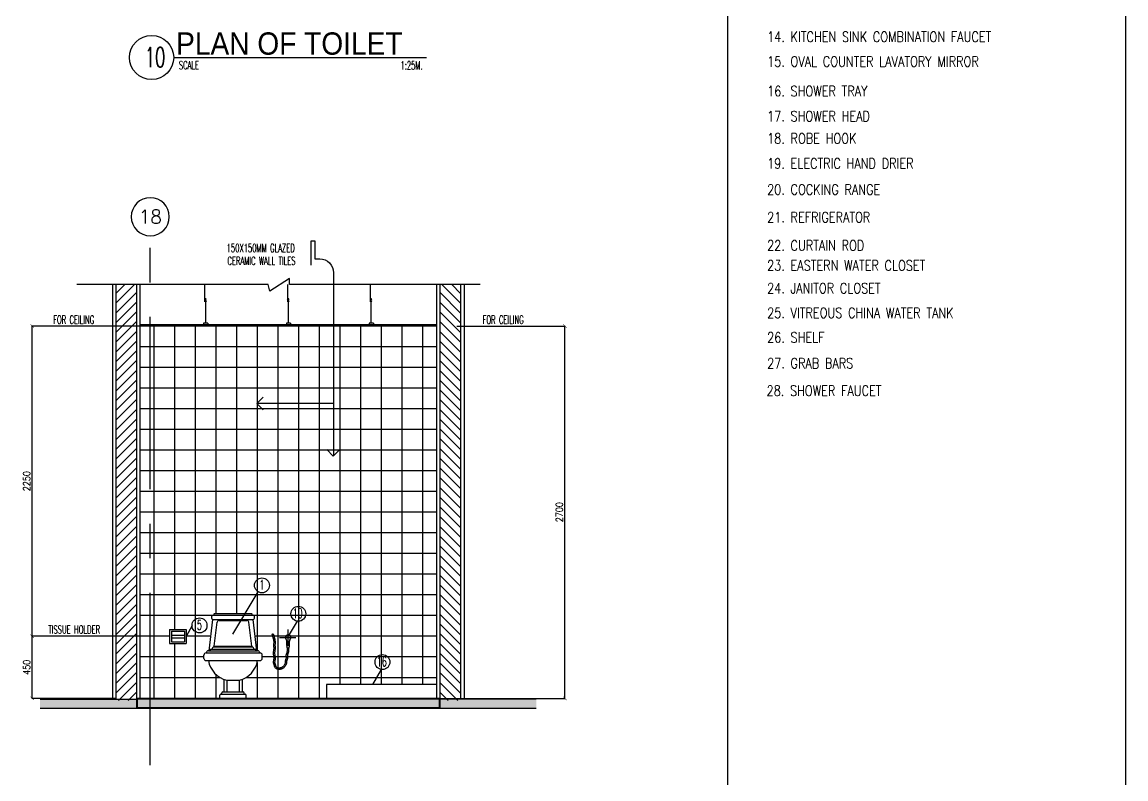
# Model space of a CAD drawing. Extents: x -202971 to -174093, y 166361 to 186286.
# Drawn here: x -182650 to -174646, y 174873 to 180361 of the extents above; entities that cross this region are included whole.
import ezdxf
from ezdxf.enums import TextEntityAlignment as Align

# ---------------------------------------------------------------- set-up
doc = ezdxf.new("R2010")
doc.units = 0
doc.header["$LTSCALE"] = 500
doc.header["$MEASUREMENT"] = 0
for name, pattern in [('CENTER2', [1.125, 0.75, -0.125, 0.125, -0.125]), ('CENTERX2', [4, 2.5, -0.5, 0.5, -0.5]), ('HIDDEN', [0.375, 0.25, -0.125]), ('HIDDEN2', [0.1875, 0.125, -0.0625])]:
    doc.linetypes.add(name, pattern=pattern)
doc.layers.get('0').update_dxf_attribs({"linetype": 'CONTINUOUS'})
doc.layers.get('DEFPOINTS').update_dxf_attribs({"linetype": 'CONTINUOUS'})
for name, color, linetype in [('A-SFIX', 2, 'CONTINUOUS'), ('AX-CR', 2, 'CONTINUOUS'), ('AX-TXT', 2, 'CONTINUOUS'), ('AXES', 11, 'CENTERX2'), ('AXIS', 11, 'CENTER2'), ('DIM1', 2, 'CONTINUOUS'), ('Dimout', 4, 'CONTINUOUS'), ('DW', 7, 'CONTINUOUS'), ('ELE', 3, 'CONTINUOUS'), ('ELV', 7, 'CONTINUOUS'), ('FIX', 2, 'CONTINUOUS'), ('HatchA', 11, 'CONTINUOUS'), ('Plaster', 7, 'CONTINUOUS'), ('SANI', 2, 'CONTINUOUS'), ('SETTING', 3, 'CONTINUOUS'), ('Tile', 5, 'CONTINUOUS'), ('TITLE', 1, 'CONTINUOUS'), ('TXT', 2, 'CONTINUOUS'), ('TXT1', 2, 'CONTINUOUS'), ('WALL', 6, 'CONTINUOUS'), ('WallPartition', 2, 'CONTINUOUS'), ('Windows', 9, 'CONTINUOUS')]:
    doc.layers.add(name, color=color, linetype=linetype)
doc.styles.add('DIM', font='simplex.shx', dxfattribs={"width": 0.85})
doc.styles.add('ROMANS', font='romans.shx', dxfattribs={"width": 0.6})
doc.styles.add('TTXT', font='swisse.ttf', dxfattribs={"width": 0.9})
doc.dimstyles.new('DIM1-25', dxfattribs={"dimscale": 25, "dimtxt": 2, "dimasz": 1, "dimexe": 0.03, "dimexo": 0.03, "dimgap": 0.6, "dimtad": 1, "dimdec": 0, "dimdsep": 46, "dimtxsty": 'DIM', "dimblk1": 'ARCHTICK', "dimblk2": 'ARCHTICK', "dimsah": 1, "dimcen": 0.09, "dimdle": 0.03, "dimclrd": 256, "dimclrt": 2, "dimadec": 0, "dimazin": 0, "dimtfac": 1, "dimtdec": 0, "dimtix": 1, "dimtmove": 1, "dimatfit": 3, "dimldrblk": 'ARCHTICK', "dimfxl": 0, "dimtvp": 2, "dimtolj": 1, "dimtzin": 0, "dimarcsym": 0})

# ---------------------------------------------------------------- blocks, each defined once
blk = doc.blocks.new('A$C69CD438C')
at = {"layer": 'A-SFIX'}
for p, q in [((38.4, 345.8, 658.7), (65.9, 570.8, 658.7)), ((65.9, 603.8, 658.7), (356.8, 603.8, 658.7)), ((65.9, 570.8, 658.7), (356.8, 570.8, 658.7)), ((76.8, 614.7, 658.7), (345.8, 614.7, 658.7)), ((111.9, 565, 658.7), (310.7, 565, 658.7)), ((384.2, 345.8, 658.7), (356.8, 570.8, 658.7)), ((75.6, 378.7, 658.7), (96.7, 551.5, 658.7)), ((347, 378.7, 658.7), (326, 551.5, 658.7)), ((15.4, 329.3, 658.7), (407.3, 329.3, 658.7)), ((32.9, 345.8, 658.7), (389.7, 345.8, 658.7)), ((51.2, 356.8, 658.7), (371.4, 356.8, 658.7)), ((70, 373.2, 658.7), (352.6, 373.2, 658.7)), ((75.6, 378.7, 658.7), (347, 378.7, 658.7)), ((0, 289.8, 658.7), (0, 314, 658.7)), ((15.4, 274.4, 658.7), (407.3, 274.4, 658.7)), ((422.6, 289.8, 658.7), (422.6, 314, 658.7)), ((145.5, 137.8, 658.7), (145.5, 46.1, 658.7)), ((164.7, 131.7, 658.7), (258, 131.7, 658.7)), ((167.4, 131.7, 658.7), (167.4, 46.1, 658.7)), ((255.2, 131.7, 658.7), (255.2, 46.1, 658.7)), ((277.2, 137.8, 658.7), (277.2, 46.1, 658.7)), ((115.6, 0, 658.7), (115.6, 23.1, 658.7)), ((307.1, 0), (115.6, 0)), ((122.2, 29.6, 658.7), (300.5, 29.6, 658.7)), ((130.5, 29.6, 658.7), (130.5, 39.5, 658.7)), ((137.1, 46.1, 658.7), (285.5, 46.1, 658.7)), ((292.1, 29.6, 658.7), (292.1, 39.5, 658.7)), ((307.1, 0, 658.7), (307.1, 23.1, 658.7))]:
    blk.add_line(p, q, dxfattribs=at)
for centre, radius, start, end in [((72.7, 587.3, 658.7), 17.8, 112.61986, 247.38014), ((79.6, 606.5, 658.7), 8.68, 108.43495, 198.43495), ((111.9, 549.6, 658.7), 15.4, 90, 173.04704), ((310.7, 549.6, 658.7), 15.4, 6.95296, 90), ((343, 606.5, 658.7), 8.68, 341.56505, 71.56505), ((349.9, 587.3, 658.7), 17.8, 292.61986, 67.38014), ((15.4, 314, 658.7), 15.4, 90, 180), ((35.7, 326.6, 658.7), 19.4, 98.1301, 171.8699), ((58.5, 343.3, 658.7), 15.3, 118.30463, 170.72602), ((92.8, 342.2, 658.7), 38.5, 126.28859, 157.78628), ((76.4, 372.4, 658.7), 6.42, 96.98527, 172.09737), ((346.2, 372.4, 658.7), 6.42, 7.90263, 83.01473), ((329.8, 342.2, 658.7), 38.5, 22.21372, 53.71141), ((364.2, 343.3, 658.7), 15.3, 9.27398, 61.69537), ((387, 326.6, 658.7), 19.4, 8.1301, 81.8699), ((407.3, 314, 658.7), 15.4, 0, 90), ((15.4, 289.8, 658.7), 15.4, 180, 270), ((208.2, 304.1, 658.7), 177.8, 189.59805, 255.82073), ((214.4, 304.1, 658.7), 177.8, 284.17927, 350.40195), ((407.3, 289.8, 658.7), 15.4, 270, 0), ((122.2, 23.1, 658.7), 6.59, 90, 180), ((137.1, 39.5, 658.7), 6.59, 90, 180), ((285.5, 39.5, 658.7), 6.59, 0, 90), ((300.5, 23.1, 658.7), 6.59, 0, 90)]:
    blk.add_arc(centre, radius, start, end, dxfattribs=at)
blk = doc.blocks.new('A0-BOX')
at = {"layer": 'TITLE'}
for p, q in [((101.75, 0), (101.75, 79.7)), ((113.3, 0), (113.3, 79.7))]:
    blk.add_line(p, q, dxfattribs=at)
blk = doc.blocks.new('_ARCHTICK')
at = {"color": 0, "linetype": 'ByBlock', "const_width": 0.15}
blk.add_lwpolyline([(-0.5, -0.5), (0.5, 0.5)], dxfattribs=at)
blk = doc.blocks.new('*D156')
at = {"layer": 'DEFPOINTS', "color": 0}
for p in [(-179499.3, 178157), (-178713.6, 178157), (-179646.2, 175457)]:
    blk.add_point(p, dxfattribs=at)
at = {"layer": 'Dimout', "color": 0, "lineweight": -2}
for p, q in [((-179498.6, 178157), (-178712.8, 178157)), ((-179645.5, 175457), (-178712.8, 175457))]:
    blk.add_line(p, q, dxfattribs=at)
at = {"layer": 'Dimout', "lineweight": -2}
blk.add_line((-178713.6, 175456.3), (-178713.6, 178157.8), dxfattribs=at)
at = {"layer": 'Dimout', "lineweight": -2, "xscale": 25, "yscale": 25, "zscale": 25}
for p, rotation in [((-178713.6, 178157), 90), ((-178713.6, 175457), 270)]:
    blk.add_blockref('_ARCHTICK', p, dxfattribs=dict(at, rotation=rotation))
at = {"layer": 'Dimout', "color": 2, "insert": (-178753.6, 176807), "char_height": 50, "attachment_point": 5, "rotation": 90, "style": 'DIM'}
blk.add_mtext('\\A1;2700', dxfattribs=at)
blk = doc.blocks.new('*D154')
at = {"layer": 'DEFPOINTS', "color": 0}
for p in [(-182577.5, 178157), (-181791.8, 178157), (-181644.9, 175907)]:
    blk.add_point(p, dxfattribs=at)
at = {"layer": 'Dimout', "color": 0, "lineweight": -2}
for p, q in [((-181792.6, 178157), (-182578.3, 178157)), ((-181645.7, 175907), (-182578.3, 175907))]:
    blk.add_line(p, q, dxfattribs=at)
at = {"layer": 'Dimout', "lineweight": -2}
blk.add_line((-182577.5, 175906.3), (-182577.5, 178157.8), dxfattribs=at)
at = {"layer": 'Dimout', "lineweight": -2, "xscale": 25, "yscale": 25, "zscale": 25}
for p, rotation in [((-182577.5, 178157), 90), ((-182577.5, 175907), 270)]:
    blk.add_blockref('_ARCHTICK', p, dxfattribs=dict(at, rotation=rotation))
at = {"layer": 'Dimout', "color": 2, "insert": (-182617.5, 177032), "char_height": 50, "attachment_point": 5, "rotation": 90, "style": 'DIM'}
blk.add_mtext('\\A1;2250', dxfattribs=at)
blk = doc.blocks.new('*D155')
at = {"layer": 'DEFPOINTS', "color": 0}
for p in [(-182577.5, 175907), (-181644.9, 175907), (-181969.8, 175457)]:
    blk.add_point(p, dxfattribs=at)
at = {"layer": 'Dimout', "color": 0, "lineweight": -2}
for p, q in [((-181645.7, 175907), (-182578.3, 175907)), ((-181970.5, 175457), (-182578.3, 175457))]:
    blk.add_line(p, q, dxfattribs=at)
at = {"layer": 'Dimout', "lineweight": -2}
blk.add_line((-182577.5, 175456.3), (-182577.5, 175907.8), dxfattribs=at)
at = {"layer": 'Dimout', "lineweight": -2, "xscale": 25, "yscale": 25, "zscale": 25}
for p, rotation in [((-182577.5, 175907), 90), ((-182577.5, 175457), 270)]:
    blk.add_blockref('_ARCHTICK', p, dxfattribs=dict(at, rotation=rotation))
at = {"layer": 'Dimout', "color": 2, "insert": (-182617.5, 175682), "char_height": 50, "attachment_point": 5, "rotation": 90, "style": 'DIM'}
blk.add_mtext('\\A1;450', dxfattribs=at)
blk = doc.blocks.new('A$C24F356C9')
at = {"layer": 'SANI'}
for p, q in [((0, 0.1021), (0.12, 0.1021)), ((0, 0.1021), (0, 0)), ((0.0128, 0.0893), (0.1072, 0.0893)), ((0.0128, 0.0893), (0.0128, 0.0128)), ((0.1072, 0.0893), (0.1072, 0.0128)), ((0.12, 0.1021), (0.12, 0)), ((0, 0), (0.12, 0)), ((0.0128, 0.0606), (0.1072, 0.0606)), ((0.0128, 0.0414), (0.1072, 0.0414)), ((0.0128, 0.0128), (0.1072, 0.0128))]:
    blk.add_line(p, q, dxfattribs=at)
blk = doc.blocks.new('A$C54676CD1')
at = {"layer": 'AXIS', "linetype": 'CENTER2', "ltscale": 10}
for p, q in [((0.1153, 0.1709), (0.1153, 0.29)), ((0.1716, 0.2302), (0.0525, 0.2302))]:
    blk.add_line(p, q, dxfattribs=at)
at = {"layer": 'DIM1', "linetype": 'HIDDEN'}
for points in [[(0.1196, 0.156), (0.1183, 0.1482), (0.1175, 0.142), (0.117, 0.1369), (0.1167, 0.1328), (0.1165, 0.1294), (0.1164, 0.1262), (0.1161, 0.1231), (0.1155, 0.1198), (0.1146, 0.1167), (0.1135, 0.1137), (0.1124, 0.1111), (0.1114, 0.1087), (0.1105, 0.1066), (0.1099, 0.1048), (0.1094, 0.1033), (0.1092, 0.1022), (0.1092, 0.1011), (0.1093, 0.0997), (0.1095, 0.0979), (0.1099, 0.0957), (0.1104, 0.0932), (0.1108, 0.0902), (0.111, 0.0869), (0.1109, 0.0832), (0.1103, 0.0796), (0.1094, 0.0762), (0.1084, 0.0731), (0.1073, 0.0702), (0.1063, 0.0674), (0.1053, 0.0648), (0.1046, 0.0625), (0.104, 0.0602), (0.1036, 0.058), (0.1033, 0.0555), (0.1031, 0.0527), (0.1028, 0.0497), (0.1025, 0.0464), (0.102, 0.0428), (0.1012, 0.039), (0.1, 0.0351), (0.0983, 0.0312), (0.0963, 0.0275), (0.094, 0.0241), (0.0915, 0.0208), (0.0889, 0.0178), (0.0862, 0.0149), (0.0834, 0.0123), (0.0806, 0.01), (0.0778, 0.0079), (0.0749, 0.0061), (0.0719, 0.0045), (0.0689, 0.0032), (0.0658, 0.0022), (0.0627, 0.0014), (0.0595, 0.0008), (0.0563, 0.0004), (0.0529, 0.0001), (0.0494, 0), (0.0458, 0.0001), (0.042, 0.0004), (0.0382, 0.001), (0.0344, 0.0021), (0.0306, 0.0036), (0.0269, 0.0059), (0.0237, 0.0088), (0.0212, 0.012), (0.0194, 0.0153), (0.018, 0.0186), (0.0169, 0.0217), (0.016, 0.0246), (0.0152, 0.0273), (0.0145, 0.0298), (0.0137, 0.0322), (0.0128, 0.0347), (0.0119, 0.0374), (0.011, 0.0402), (0.0102, 0.0433), (0.0095, 0.0465), (0.0091, 0.05), (0.0089, 0.0537), (0.0092, 0.0573), (0.0097, 0.0607), (0.0103, 0.064), (0.011, 0.0671), (0.0116, 0.0702), (0.012, 0.0732), (0.0124, 0.0763), (0.0125, 0.0795), (0.0124, 0.0831), (0.012, 0.087), (0.0115, 0.0913), (0.0109, 0.0959), (0.0102, 0.1007), (0.0096, 0.1057), (0.0092, 0.1108), (0.009, 0.1161), (0.009, 0.1212), (0.0094, 0.1262), (0.0099, 0.1309), (0.0105, 0.1354), (0.0111, 0.1396), (0.0117, 0.1435), (0.0122, 0.1471), (0.0125, 0.1503), (0.0126, 0.1533), (0.0126, 0.1563), (0.0125, 0.1592), (0.0123, 0.1622), (0.012, 0.1652), (0.0118, 0.1684), (0.0116, 0.1717), (0.0115, 0.1752), (0.0116, 0.1787), (0.0118, 0.1822), (0.012, 0.1855), (0.0123, 0.1887), (0.0126, 0.1917), (0.0127, 0.1946), (0.0128, 0.1973), (0.0128, 0.1998), (0.0125, 0.2023), (0.0121, 0.2051), (0.0113, 0.2089), (0.0101, 0.214), (0.0085, 0.2207), (0.0062, 0.2293), (0.0034, 0.2403), (0, 0.254)], [(0.1097, 0.1576), (0.1084, 0.1496), (0.1076, 0.1431), (0.107, 0.1378), (0.1067, 0.1334), (0.1066, 0.1299), (0.1064, 0.127), (0.1062, 0.1244), (0.1057, 0.1221), (0.1051, 0.1197), (0.1042, 0.1174), (0.1032, 0.115), (0.1022, 0.1127), (0.1012, 0.1103), (0.1004, 0.1079), (0.0997, 0.1056), (0.0993, 0.1032), (0.0992, 0.1009), (0.0993, 0.0986), (0.0997, 0.0963), (0.1001, 0.0939), (0.1005, 0.0916), (0.1009, 0.0892), (0.101, 0.0867), (0.1009, 0.0842), (0.1005, 0.0817), (0.0998, 0.0791), (0.099, 0.0764), (0.098, 0.0737), (0.0969, 0.0709), (0.0959, 0.0681), (0.095, 0.0653), (0.0942, 0.0624), (0.0937, 0.0595), (0.0933, 0.0565), (0.0931, 0.0535), (0.0929, 0.0506), (0.0926, 0.0476), (0.0922, 0.0446), (0.0915, 0.0416), (0.0906, 0.0386), (0.0893, 0.0356), (0.0877, 0.0327), (0.0858, 0.0298), (0.0837, 0.0271), (0.0815, 0.0245), (0.0792, 0.0221), (0.0768, 0.0198), (0.0745, 0.0179), (0.0722, 0.0162), (0.0699, 0.0148), (0.0676, 0.0136), (0.0653, 0.0126), (0.063, 0.0118), (0.0605, 0.0112), (0.0579, 0.0107), (0.0552, 0.0103), (0.0523, 0.0101), (0.0493, 0.01), (0.0463, 0.0101), (0.0433, 0.0103), (0.0404, 0.0108), (0.0376, 0.0116), (0.0351, 0.0126), (0.0329, 0.0139), (0.0311, 0.0156), (0.0296, 0.0176), (0.0283, 0.0198), (0.0273, 0.0222), (0.0264, 0.0248), (0.0256, 0.0274), (0.0248, 0.0301), (0.024, 0.0328), (0.0232, 0.0354), (0.0223, 0.038), (0.0214, 0.0405), (0.0206, 0.043), (0.0199, 0.0456), (0.0194, 0.0482), (0.019, 0.0508), (0.019, 0.0535), (0.0192, 0.0562), (0.0196, 0.0591), (0.0201, 0.062), (0.0208, 0.0652), (0.0214, 0.0685), (0.022, 0.0719), (0.0223, 0.0756), (0.0225, 0.0795), (0.0223, 0.0837), (0.022, 0.088), (0.0214, 0.0926), (0.0208, 0.0972), (0.0201, 0.102), (0.0196, 0.1067), (0.0192, 0.1115), (0.019, 0.1162), (0.019, 0.1208), (0.0193, 0.1253), (0.0198, 0.1297), (0.0204, 0.134), (0.021, 0.1381), (0.0216, 0.1421), (0.0221, 0.146), (0.0225, 0.1497), (0.0226, 0.1532), (0.0226, 0.1565), (0.0225, 0.1598), (0.0222, 0.1629), (0.022, 0.166), (0.0217, 0.1691), (0.0216, 0.1721), (0.0215, 0.1752), (0.0216, 0.1783), (0.0217, 0.1815), (0.022, 0.1846), (0.0223, 0.1878), (0.0225, 0.191), (0.0227, 0.1942), (0.0228, 0.1973), (0.0227, 0.2004), (0.0225, 0.2035), (0.0219, 0.2069), (0.0211, 0.2111), (0.0199, 0.2163), (0.0182, 0.2231), (0.0159, 0.2318), (0.0131, 0.2428), (0.0097, 0.2564)]]:
    blk.add_lwpolyline(points, dxfattribs=at)
at = {"layer": 'DIM1'}
blk.add_circle((0.0046, 0.2544), 0.00364, dxfattribs=at)
at = {"layer": 'SETTING'}
for p, q in [((0.1037, 0.2112), (0.0958, 0.229)), ((0.1053, 0.1733), (0.1053, 0.2039)), ((0.1067, 0.1648), (0.1058, 0.1685)), ((0.1089, 0.1585), (0.1067, 0.1648)), ((0.1223, 0.1606), (0.1235, 0.1639)), ((0.124, 0.1658), (0.1247, 0.1685)), ((0.1253, 0.1733), (0.1253, 0.2039)), ((0.1268, 0.2112), (0.1347, 0.229)), ((0.1144, 0.1503), (0.1089, 0.1585)), ((0.1147, 0.1503), (0.1205, 0.1567))]:
    blk.add_line(p, q, dxfattribs=at)
for centre, radius, start, end in [((0.1153, 0.2302), 0.02, 4.77123, 175.22877), ((0.1013, 0.2314), 0.006, 175.22877, 203.96841), ((0.0873, 0.2039), 0.018, 0, 23.96841), ((0.0973, 0.206), 0.008, 0, 23.96841), ((0.1253, 0.1733), 0.02, 180, 193.70485), ((0.1034, 0.1672), 0.02, 328.31381, 340.75167), ((0.1046, 0.1705), 0.02, 340.75167, 346.29515), ((0.1053, 0.1733), 0.02, 346.29515, 0), ((0.1433, 0.2039), 0.018, 156.03159, 180), ((0.1333, 0.206), 0.008, 156.03159, 180), ((0.1292, 0.2314), 0.006, 336.03159, 4.77123)]:
    blk.add_arc(centre, radius, start, end, dxfattribs=at)
blk = doc.blocks.new('walling')
at = {"layer": 'ELV'}
blk.add_line((0.1363, -1.1797), (-0.4198, -1.1797), dxfattribs=at)
blk.add_lwpolyline([(-0.025, -0.176), (-0.025, 0), (0, 0), (0, -0.1306), (0.0363, -0.1306, -0.414214), (0.1363, -0.2306), (0.1363, -1.5582)], format="xyb", dxfattribs=at)
at = {"layer": 'WALL'}
for p, q in [((-0.4198, -1.1797), (-0.3736, -1.1334)), ((-0.4198, -1.1797), (-0.3736, -1.2259)), ((0.1345, -1.56), (0.0882, -1.5137)), ((0.1345, -1.56), (0.1808, -1.5137))]:
    blk.add_line(p, q, dxfattribs=at)
at = {"layer": 'TXT', "style": 'ROMANS', "width": 0.6}
for s, p in [('150X150MM GLAZED', (-0.639, -0.0816)), ('CERAMIC WALL TILES', (-0.6331, -0.1746))]:
    blk.add_text(s, height=0.06, dxfattribs=at).set_placement(p)
blk = doc.blocks.new('AXU')
at = {"layer": 'AX-CR'}
blk.add_circle((0, 350), 350, dxfattribs=at)
at = {"layer": 'AX-TXT', "style": 'ROMANS'}
blk.add_attdef('AX', text='', height=250, dxfattribs=at).set_placement((0, 350), align=Align.MIDDLE)
blk = doc.blocks.new('GAN')
for p, q in [((-0.0212, 0.1644), (-0.0212, 0.29)), ((-0.0155, 0.01), (-0.0155, 0.1918)), ((0, 0.01), (-0.031, 0.01)), ((-0.031, 0.01), (-0.031, 0)), ((0, 0.01), (0, 0))]:
    blk.add_line(p, q)
blk.add_lwpolyline([(-0.0118, 0.184), (-0.024, 0.1754), (-0.0113, 0.1703)])

msp = doc.modelspace()

# ---------------------------------------------------------------- hatches: boundary and pattern name
at = {"layer": 'HatchA'}
h = msp.add_hatch(dxfattribs=at)
h.set_pattern_fill('ANSI31', color=256, scale=400, style=0)
h.set_pattern_definition([(45, (7289.42, -6124), (-35.355339, 35.355339), [])])
h.paths.add_polyline_path([(-181820.6, 178457), (-181970.6, 178457), (-181970.6, 175442), (-181820.6, 175442)])
h = msp.add_hatch(dxfattribs=at)
h.set_pattern_fill('ANSI31', color=256, scale=400, style=0)
h.set_pattern_definition([(135, (-368730.56, -6124), (35.355339, 35.355339), [])])
h.paths.add_polyline_path([(-179620.6, 178457), (-179470.6, 178457), (-179470.6, 175442), (-179620.6, 175442)])
at = {"layer": 'Windows'}
h = msp.add_hatch(dxfattribs=at)
h.set_pattern_fill('AR-SAND', color=256, scale=25, style=0)
h.set_pattern_definition([(37.5, (0, 0), (-1.574834, 48.170594), [0, -38, 0, -42.5, 0, -40.625]), (7.5, (0, 0), (44.244418, 70.553652), [0, -20.5, 0, -34.25, 0, -13.125]), (327.5, (-30.75, 0), (77.8535465, 0.141476), [0, -12.5, 0, -45, 0, -58.75]), (317.5, (-30.75, 0), (75.153165, 21.94189), [0, -6.25, 0, -29.5, 0, -33.75])])
h.paths.add_polyline_path([(-181820.6, 175451), (-182519.4, 175451), (-182519.4, 175387), (-181820.6, 175387)])
h.paths.add_polyline_path([(-179624.6, 175451), (-181816.6, 175451), (-181816.6, 175391), (-179624.6, 175391)])
h.paths.add_polyline_path([(-178921.7, 175451), (-179620.6, 175451), (-179620.6, 175387), (-178921.7, 175387)])

# ---------------------------------------------------------------- linework, layer by layer
msp.add_line((-181791.8, 178167), (-179649.3, 178167))
at = {"layer": 'A-SFIX'}
for p, q in [((-180443.6, 175557), (-180443.6, 175457)), ((-179645.6, 175557), (-180443.6, 175557))]:
    msp.add_line(p, q, dxfattribs=at)
at = {"layer": 'AXES'}
msp.add_line((-181720.6, 174973.2), (-181720.6, 178811.3), dxfattribs=at)
at = {"layer": 'DW'}
for p, q in [((-181122.1, 175922.1), (-180938.4, 176230)), ((-181417.7, 175985.7), (-181460.6, 175906)), ((-180656.5, 176016.9), (-180720.6, 175907.2)), ((-180046.1, 175666.7), (-180110.2, 175557))]:
    msp.add_line(p, q, dxfattribs=at)
at = {"layer": 'ELE'}
msp.add_lwpolyline([(-179329.6, 178457), (-180710, 178457), (-180710, 178502.2), (-180853.4, 178408.7), (-180865.3, 178457), (-181298.1, 178457), (-182253.7, 178457)], dxfattribs=at)
at = {"layer": 'FIX', "color": 2}
for centre in [(-180910.8, 176276.3), (-180647.2, 176070.1), (-181363.7, 175985.7), (-180036.9, 175719.9)]:
    msp.add_circle(centre, 54, dxfattribs=at)
at = {"layer": 'Plaster'}
for p, q in [((-181995.6, 178457), (-181995.6, 175457)), ((-181795.6, 178457), (-181795.6, 175457)), ((-179645.6, 178457), (-179645.6, 175457)), ((-179445.6, 178457), (-179445.6, 175451)), ((-181791.8, 178167), (-181791.8, 178157)), ((-181791.8, 178167), (-181791.8, 178157)), ((-179649.3, 178167), (-179649.3, 178157)), ((-179649.3, 178167), (-179649.3, 178157)), ((-182519.4, 175454), (-181970.6, 175454)), ((-179620.6, 175457), (-181820.6, 175457)), ((-179620.6, 175451), (-181820.6, 175451)), ((-178921.7, 175454), (-179445.6, 175454))]:
    msp.add_line(p, q, dxfattribs=at)
at = {"layer": 'SANI', "color": 6}
msp.add_line((-181551, 180104.1), (-179716.4, 180104.1), dxfattribs=at)
at = {"layer": 'Tile'}
for p, q in [((-179645.6, 178157), (-181795.6, 178157)), ((-181695.6, 178157), (-181695.6, 175457)), ((-181545.6, 178157), (-181545.6, 175957)), ((-181395.6, 178157), (-181395.6, 175457)), ((-181245.6, 178157), (-181245.6, 176071.7)), ((-181095.6, 178157), (-181095.6, 176071.7)), ((-180945.6, 178157), (-180945.6, 175802.8)), ((-180795.6, 178157), (-180795.6, 175457)), ((-180645.6, 178157), (-180645.6, 175457)), ((-180495.6, 178157), (-180495.6, 175457)), ((-180345.6, 178157), (-180345.6, 175557)), ((-180195.6, 178157), (-180195.6, 175557)), ((-180045.6, 178157), (-180045.6, 175557)), ((-179895.6, 178157), (-179895.6, 175557)), ((-179745.6, 178157), (-179745.6, 175557)), ((-179645.6, 178007), (-181795.6, 178007)), ((-179645.6, 177857), (-181795.6, 177857)), ((-179645.6, 177707), (-181795.6, 177707)), ((-179645.6, 177557), (-181795.6, 177557)), ((-179645.6, 177407), (-181795.6, 177407)), ((-179645.6, 177257), (-181795.6, 177257)), ((-179645.6, 177107), (-181795.6, 177107)), ((-179645.6, 176957), (-181795.6, 176957)), ((-179645.6, 176807), (-181795.6, 176807)), ((-179645.6, 176657), (-181795.6, 176657)), ((-179645.6, 176507), (-181795.6, 176507)), ((-179645.6, 176357), (-181795.6, 176357)), ((-179645.6, 176207), (-181795.6, 176207)), ((-181271.7, 176057), (-181795.6, 176057)), ((-179645.6, 176057), (-180969.5, 176057)), ((-181580.6, 175907), (-181795.6, 175907)), ((-181280.8, 175907), (-181460.6, 175907)), ((-179645.6, 175907), (-180960.4, 175907)), ((-181545.6, 175854.9), (-181545.6, 175457)), ((-181331.9, 175757), (-181795.6, 175757)), ((-180945.6, 175715.8), (-180945.6, 175457)), ((-179645.6, 175757), (-180909.3, 175757)), ((-181245.6, 175631.7), (-181245.6, 175457)), ((-181212.3, 175607), (-181795.6, 175607)), ((-179645.6, 175607), (-181028.8, 175607))]:
    msp.add_line(p, q, dxfattribs=at)
at = {"layer": 'TITLE'}
for p, q in [((-177533.1, 166361.3), (-177533.1, 180211.3)), ((-174645.6, 166361.3), (-174645.6, 180211.3))]:
    msp.add_line(p, q, dxfattribs=at)
at = {"layer": 'TITLE', "color": 6}
msp.add_circle((-181711, 180104.1), 160, dxfattribs=at)
at = {"layer": 'WALL'}
for p, q in [((-181970.6, 178457), (-181970.6, 175451)), ((-181820.6, 178457), (-181820.6, 175387)), ((-179620.6, 178457), (-179620.6, 175387)), ((-179470.6, 178457), (-179470.6, 175451)), ((-182519.4, 175451), (-181820.6, 175451)), ((-182519.4, 175387), (-178921.7, 175387)), ((-181816.6, 175451), (-181816.6, 175391)), ((-181816.6, 175391), (-179624.6, 175391)), ((-179624.6, 175451), (-179624.6, 175391)), ((-178921.7, 175451), (-179620.6, 175451))]:
    msp.add_line(p, q, dxfattribs=at)
at = {"layer": 'WallPartition', "linetype": 'HIDDEN2', "const_width": 2}
msp.add_lwpolyline([(-181818.6, 175451), (-181818.6, 175389), (-179622.6, 175389), (-179622.6, 175451)], dxfattribs=at)

# ---------------------------------------------------------------- block references
for name, p, xscale, yscale, zscale in [('A0-BOX', (-202970.6, 166361.3), 250, 250, 250), ('GAN', (-181302.8, 178167), 1000, 1000, 1000), ('GAN', (-180702.8, 178167), 1000, 1000, 1000), ('GAN', (-180102.8, 178167), 1000, 1000, 1000)]:
    msp.add_blockref(name, p, dxfattribs=dict(xscale=xscale, yscale=yscale, zscale=zscale))
at = {"layer": 'A-SFIX'}
msp.add_blockref('A$C69CD438C', (-181331.9, 175457), dxfattribs=at)
at = {"layer": 'AXES'}
ref = msp.add_blockref('AXU', (-181720.6, 179087.3), dxfattribs=dict(at, xscale=-0.3942857142857143, yscale=0.3942857142857143, zscale=0.3942857142857143, rotation=180))
ref.add_attrib('AX', '18', dxfattribs={"layer": 'AX-TXT', "color": 6, "height": 98.57, "style": 'ROMANS'}).set_placement((-181720.6, 178949.3), align=Align.MIDDLE)
at = {"layer": 'Plaster', "xscale": 1000, "yscale": 1000, "zscale": 1000}
for name, p in [('A$C24F356C9', (-181580.6, 175854.9)), ('A$C54676CD1', (-180835.8, 175666.8))]:
    msp.add_blockref(name, p, dxfattribs=at)
at = {"layer": 'WALL', "xscale": 1000, "yscale": 1000, "zscale": 1000}
msp.add_blockref('walling', (-180527.8, 178774.3), dxfattribs=at)

# ---------------------------------------------------------------- texts
at = {"layer": 'TITLE', "style": 'ROMANS', "width": 0.6}
msp.add_text('10', height=143.92, dxfattribs=at).set_placement((-181759.8, 180034.5))
at = {"layer": 'TXT', "style": 'ROMANS'}
for s, height, width, p in [('14. KITCHEN SINK COMBINATION FAUCET', 75, 0.8, (-177247.3, 180216.9)), ('15. OVAL COUNTER LAVATORY MIRROR', 75, 0.8, (-177247.3, 180037.6)), ('SCALE', 60, 0.6, (-181513.3, 180018.6)), ('1:25M.', 60, 0.6, (-179906.2, 180017.2)), ('16. SHOWER TRAY', 75, 0.8, (-177247.3, 179822.9)), ('17. SHOWER HEAD', 75, 0.8, (-177247.3, 179640.9)), ('18. ROBE HOOK', 75, 0.8, (-177247.3, 179480.2)), ('19. ELECTRIC HAND DRIER', 75, 0.8, (-177247.3, 179298.5)), ('20. COCKING RANGE', 75, 0.8, (-177247.3, 179108.8)), ('21. REFRIGERATOR', 75, 0.8, (-177247.3, 178908.6)), ('22. CURTAIN ROD', 75, 0.8, (-177247.3, 178704.4)), ('23. EASTERN WATER CLOSET', 75, 0.8, (-177247.3, 178559.3)), ('24. JANITOR CLOSET', 75, 0.8, (-177247.3, 178393.8)), ('25. VITREOUS CHINA WATER TANK', 75, 0.8, (-177247.3, 178214.7)), ('FOR CEILING', 60, 0.6, (-182424.9, 178172.6)), ('FOR CEILING', 60, 0.6, (-179310.9, 178172.6)), ('26. SHELF', 75, 0.8, (-177247.3, 178036.7)), ('27. GRAB BARS', 75, 0.8, (-177247.3, 177849.6)), ('28. SHOWER FAUCET', 75, 0.8, (-177251.4, 177650.8)), ('1', 70, 0.6, (-180929, 176245.4)), ('10', 70, 0.6, (-180687.8, 176039.2)), ('TISSUE HOLDER', 60, 0.6, (-182459.9, 175926.2)), ('5', 70, 0.6, (-181382, 175954.9)), ('16', 70, 0.6, (-180077.5, 175689))]:
    msp.add_text(s, height=height, dxfattribs=dict(at, width=width)).set_placement(p)
at = {"layer": 'TXT1', "color": 6, "style": 'TTXT', "width": 0.9}
msp.add_text('PLAN OF TOILET', height=162.094, dxfattribs=at).set_placement((-181533.2, 180124.5))

# ---------------------------------------------------------------- dimensions: what is measured, and where the dimension line sits
at = {"layer": 'Dimout'}
for base, p1, p2, picture, middle in [((-182577.5, 178157), (-181644.9, 175907), (-181791.8, 178157), '*D154', (-182617.5, 177032)), ((-178713.6, 178157), (-179646.2, 175457), (-179499.3, 178157), '*D156', (-178753.6, 176807)), ((-182577.5, 175907), (-181969.8, 175457), (-181644.9, 175907), '*D155', (-182617.5, 175682))]:
    dim = msp.add_linear_dim(base=base, p1=p1, p2=p2, angle=90, dimstyle='DIM1-25', dxfattribs=at)
    dim.commit()
    dim.dimension.update_dxf_attribs({"geometry": picture, "text_midpoint": middle})

doc.saveas('drawing.dxf')
